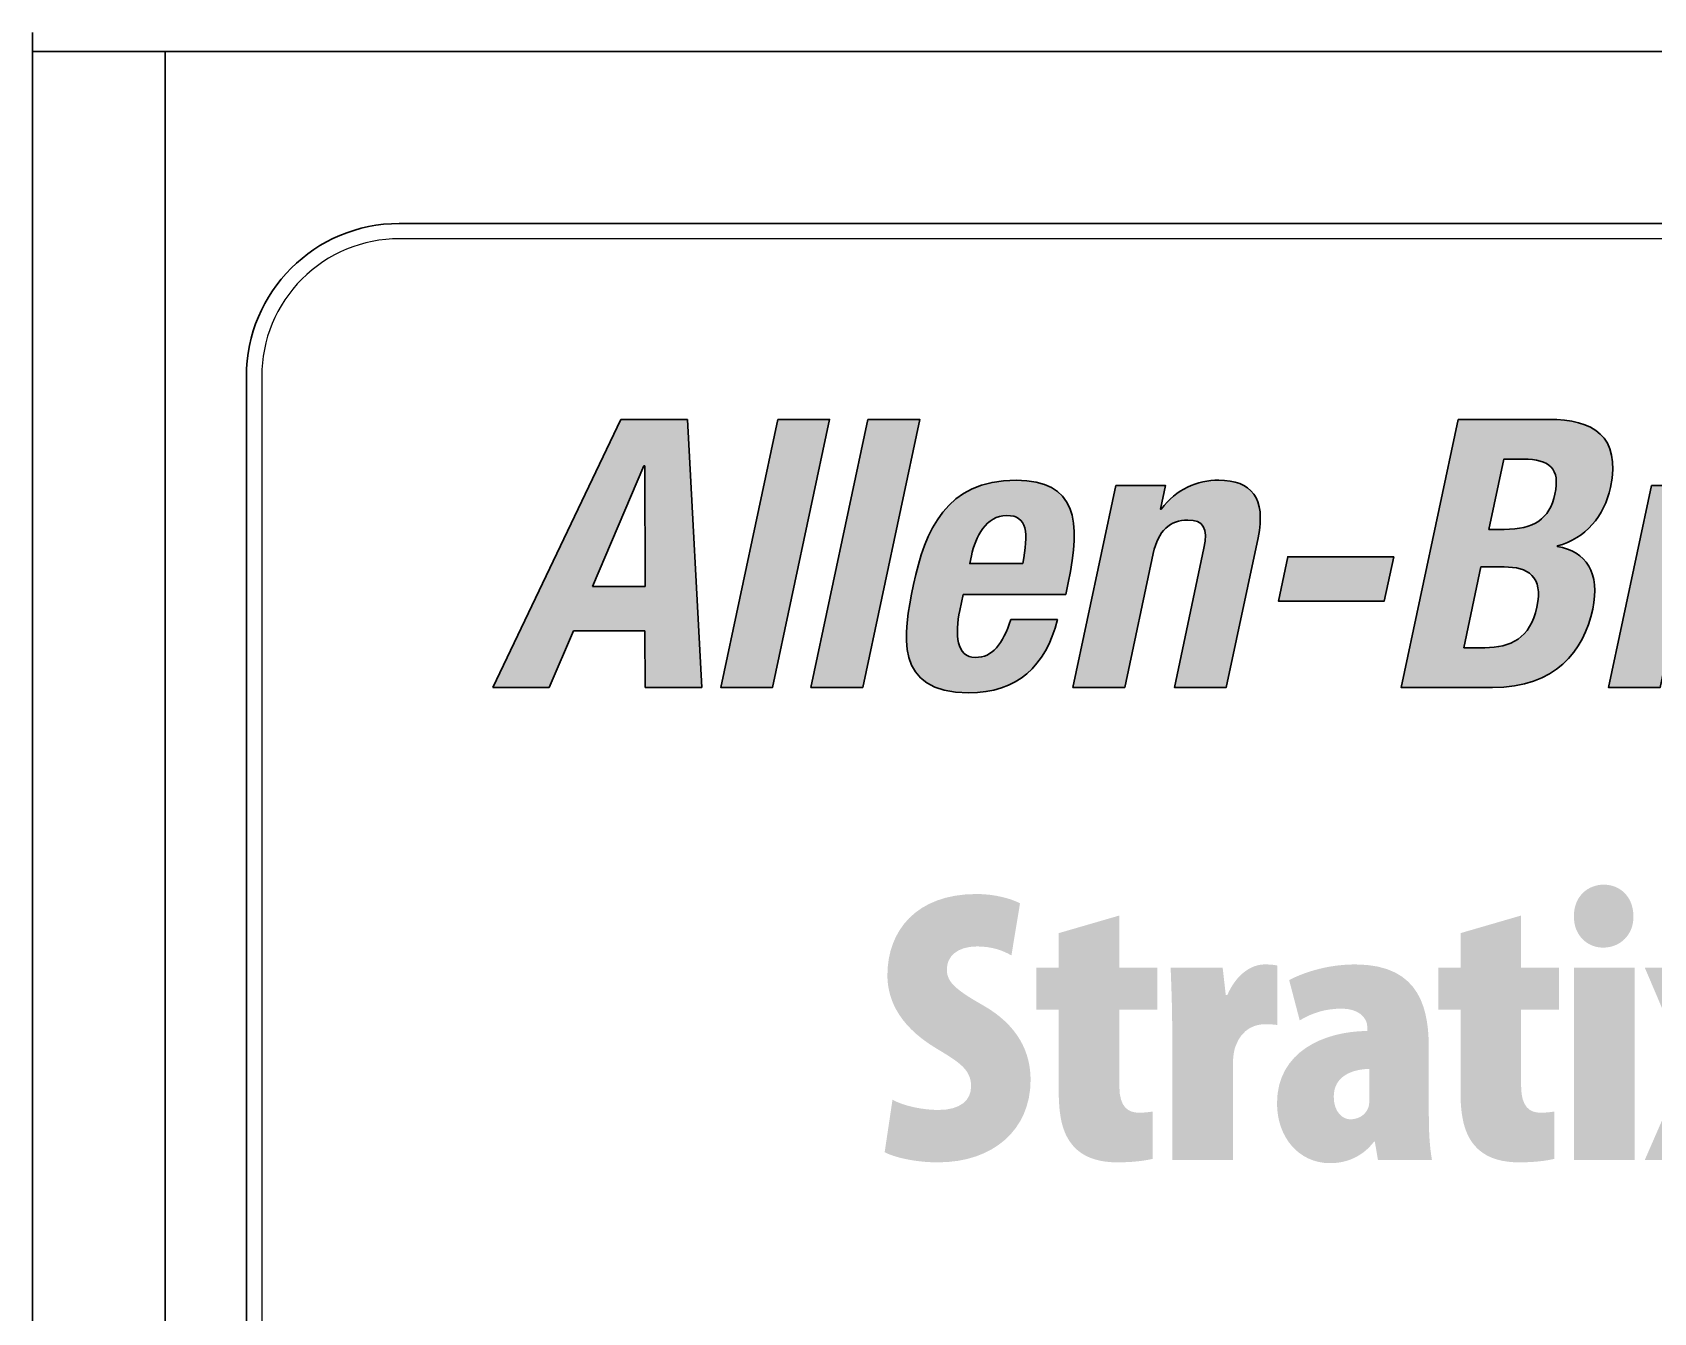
# Model space of a CAD drawing. Extents: x 1922 to 2807, y 4180 to 4531.
# Drawn here: x 2574 to 2616.43, y 4396.97 to 4430.48 of the extents above; entities that cross this region are included whole.
import ezdxf

# ---------------------------------------------------------------- set-up
doc = ezdxf.new("R2010")
doc.units = 0
doc.header["$LTSCALE"] = 0.1
doc.header["$MEASUREMENT"] = 0
doc.layers.add('LAYER_2', color=7, linetype='Continuous')
for name, color, linetype, lineweight in [('LOGO-KT', 7, 'Continuous', 30), ('尺寸标注', 4, 'Continuous', 13), ('粗实线-KT', 7, 'Continuous', 35)]:
    doc.layers.add(name, color=color, linetype=linetype, lineweight=lineweight)

msp = doc.modelspace()

# ---------------------------------------------------------------- hatches: boundary and pattern name
at = {"layer": 'LOGO-KT'}
h = msp.add_hatch(color=256, dxfattribs=at)
edge = h.paths.add_edge_path()
edge.add_spline(control_points=[(2589.401, 4420.355), (2589.401, 4420.355), (2591.149, 4420.355), (2591.149, 4420.355), (2591.149, 4420.355), (2591.149, 4420.355), (2591.516, 4413.338), (2591.516, 4413.338), (2591.516, 4413.338), (2591.516, 4413.338), (2590.044, 4413.338), (2590.044, 4413.338), (2590.044, 4413.338), (2590.044, 4413.338), (2590.034, 4414.821), (2590.034, 4414.821), (2590.034, 4414.821), (2590.034, 4414.821), (2588.166, 4414.821), (2588.166, 4414.821), (2588.166, 4414.821), (2588.166, 4414.821), (2587.527, 4413.338), (2587.527, 4413.338), (2587.527, 4413.338), (2587.527, 4413.338), (2586.051, 4413.338), (2586.051, 4413.338), (2586.051, 4413.338), (2586.051, 4413.338), (2589.401, 4420.355), (2589.401, 4420.355)], knot_values=[0, 0, 0, 0, 0.125, 0.125, 0.125, 0.1251, 0.25, 0.25, 0.25, 0.2501, 0.375, 0.375, 0.375, 0.3751, 0.5, 0.5, 0.5, 0.5001, 0.625, 0.625, 0.625, 0.6251, 0.75, 0.75, 0.75, 0.7501, 0.875, 0.875, 0.875, 0.8751, 1, 1, 1, 1], degree=3, periodic=0)
edge = h.paths.add_edge_path(flags=16)
edge.add_spline(control_points=[(2588.659, 4415.98), (2588.659, 4415.98), (2590.034, 4415.98), (2590.034, 4415.98), (2590.034, 4415.98), (2590.034, 4415.98), (2590.025, 4419.136), (2590.025, 4419.136), (2590.025, 4419.136), (2590.025, 4419.136), (2590.006, 4419.136), (2590.006, 4419.136), (2590.006, 4419.136), (2590.006, 4419.136), (2588.659, 4415.98), (2588.659, 4415.98)], knot_values=[0, 0, 0, 0, 0.25, 0.25, 0.25, 0.2501, 0.5, 0.5, 0.5, 0.5001, 0.75, 0.75, 0.75, 0.7501, 1, 1, 1, 1], degree=3, periodic=0)
h = msp.add_hatch(color=256, dxfattribs=at)
edge = h.paths.add_edge_path()
edge.add_spline(control_points=[(2593.508, 4420.355), (2593.508, 4420.355), (2594.864, 4420.355), (2594.864, 4420.355), (2594.864, 4420.355), (2594.864, 4420.355), (2593.373, 4413.338), (2593.373, 4413.338), (2593.373, 4413.338), (2593.373, 4413.338), (2592.017, 4413.338), (2592.017, 4413.338), (2592.017, 4413.338), (2592.017, 4413.338), (2593.508, 4420.355), (2593.508, 4420.355)], knot_values=[0, 0, 0, 0, 0.25, 0.25, 0.25, 0.2501, 0.5, 0.5, 0.5, 0.5001, 0.75, 0.75, 0.75, 0.7501, 1, 1, 1, 1], degree=3, periodic=0)
h = msp.add_hatch(color=256, dxfattribs=at)
edge = h.paths.add_edge_path()
edge.add_spline(control_points=[(2595.864, 4420.355), (2595.864, 4420.355), (2597.222, 4420.355), (2597.222, 4420.355), (2597.222, 4420.355), (2597.222, 4420.355), (2595.731, 4413.338), (2595.731, 4413.338), (2595.731, 4413.338), (2595.731, 4413.338), (2594.374, 4413.338), (2594.374, 4413.338), (2594.374, 4413.338), (2594.374, 4413.338), (2595.864, 4420.355), (2595.864, 4420.355)], knot_values=[0, 0, 0, 0, 0.25, 0.25, 0.25, 0.2501, 0.5, 0.5, 0.5, 0.5001, 0.75, 0.75, 0.75, 0.7501, 1, 1, 1, 1], degree=3, periodic=0)
h = msp.add_hatch(color=256, dxfattribs=at)
edge = h.paths.add_edge_path()
edge.add_spline(control_points=[(2611.313, 4420.355), (2611.313, 4420.355), (2613.682, 4420.355), (2613.682, 4420.355), (2613.682, 4420.355), (2614.842, 4420.355), (2615.586, 4419.921), (2615.299, 4418.574), (2615.299, 4418.574), (2615.139, 4417.817), (2614.652, 4417.238), (2613.911, 4417.042), (2613.911, 4417.042), (2613.911, 4417.042), (2613.907, 4417.021), (2613.907, 4417.021), (2613.907, 4417.021), (2614.662, 4416.914), (2615.038, 4416.324), (2614.838, 4415.391), (2614.838, 4415.391), (2614.605, 4414.291), (2613.862, 4413.338), (2612.211, 4413.338), (2612.211, 4413.338), (2612.211, 4413.338), (2609.822, 4413.338), (2609.822, 4413.338), (2609.822, 4413.338), (2609.822, 4413.338), (2611.313, 4420.355), (2611.313, 4420.355)], knot_values=[0, 0, 0, 0, 0.125, 0.125, 0.125, 0.1251, 0.25, 0.25, 0.25, 0.2501, 0.375, 0.375, 0.375, 0.3751, 0.5, 0.5, 0.5, 0.5001, 0.625, 0.625, 0.625, 0.6251, 0.75, 0.75, 0.75, 0.7501, 0.875, 0.875, 0.875, 0.8751, 1, 1, 1, 1], degree=3, periodic=0)
edge = h.paths.add_edge_path(flags=16)
edge.add_spline(control_points=[(2612.117, 4417.474), (2612.117, 4417.474), (2612.52, 4417.474), (2612.52, 4417.474), (2612.52, 4417.474), (2613.295, 4417.474), (2613.707, 4417.739), (2613.847, 4418.398), (2613.847, 4418.398), (2613.989, 4419.066), (2613.717, 4419.312), (2613.018, 4419.312), (2613.018, 4419.312), (2613.018, 4419.312), (2612.507, 4419.312), (2612.507, 4419.312), (2612.507, 4419.312), (2612.507, 4419.312), (2612.117, 4417.474), (2612.117, 4417.474)], knot_values=[0, 0, 0, 0, 0.2, 0.2, 0.2, 0.2001, 0.4, 0.4, 0.4, 0.4001, 0.6, 0.6, 0.6, 0.6001, 0.8, 0.8, 0.8, 0.8001, 1, 1, 1, 1], degree=3, periodic=0)
edge = h.paths.add_edge_path(flags=16)
edge.add_spline(control_points=[(2611.459, 4414.379), (2611.459, 4414.379), (2612.01, 4414.379), (2612.01, 4414.379), (2612.01, 4414.379), (2612.688, 4414.379), (2613.203, 4414.624), (2613.375, 4415.439), (2613.375, 4415.439), (2613.549, 4416.255), (2613.136, 4416.491), (2612.517, 4416.491), (2612.517, 4416.491), (2612.517, 4416.491), (2611.907, 4416.491), (2611.907, 4416.491), (2611.907, 4416.491), (2611.907, 4416.491), (2611.459, 4414.379), (2611.459, 4414.379)], knot_values=[0, 0, 0, 0, 0.2, 0.2, 0.2, 0.2001, 0.4, 0.4, 0.4, 0.4001, 0.6, 0.6, 0.6, 0.6001, 0.8, 0.8, 0.8, 0.8001, 1, 1, 1, 1], degree=3, periodic=0)
h = msp.add_hatch(color=256, dxfattribs=at)
edge = h.paths.add_edge_path()
edge.add_spline(control_points=[(2598.363, 4415.773), (2598.363, 4415.773), (2598.273, 4415.351), (2598.273, 4415.351), (2598.273, 4415.351), (2598.14, 4414.732), (2598.179, 4414.123), (2598.681, 4414.123), (2598.681, 4414.123), (2599.132, 4414.123), (2599.391, 4414.468), (2599.609, 4415.116), (2599.609, 4415.116), (2599.609, 4415.116), (2600.827, 4415.116), (2600.827, 4415.116), (2600.827, 4415.116), (2600.517, 4413.886), (2599.781, 4413.199), (2598.503, 4413.199), (2598.503, 4413.199), (2596.537, 4413.199), (2596.781, 4414.713), (2597.06, 4416.029), (2597.06, 4416.029), (2597.361, 4417.444), (2597.916, 4418.762), (2599.745, 4418.762), (2599.745, 4418.762), (2601.326, 4418.762), (2601.455, 4417.7), (2601.109, 4416.079), (2601.109, 4416.079), (2601.109, 4416.079), (2601.047, 4415.773), (2601.047, 4415.773), (2601.047, 4415.773), (2601.047, 4415.773), (2598.363, 4415.773), (2598.363, 4415.773)], knot_values=[0, 0, 0, 0, 0.1, 0.1, 0.1, 0.1001, 0.2, 0.2, 0.2, 0.2001, 0.3, 0.3, 0.3, 0.3001, 0.4, 0.4, 0.4, 0.4001, 0.5, 0.5, 0.5, 0.5001, 0.6, 0.6, 0.6, 0.6001, 0.7, 0.7, 0.7, 0.7001, 0.8, 0.8, 0.8, 0.8001, 0.9, 0.9, 0.9, 0.9001, 1, 1, 1, 1], degree=3, periodic=0)
edge = h.paths.add_edge_path(flags=16)
edge.add_spline(control_points=[(2599.919, 4416.58), (2600.062, 4417.385), (2600.058, 4417.837), (2599.498, 4417.837), (2599.498, 4417.837), (2598.959, 4417.837), (2598.682, 4417.277), (2598.577, 4416.787), (2598.577, 4416.787), (2598.577, 4416.787), (2598.532, 4416.58), (2598.532, 4416.58), (2598.532, 4416.58), (2598.532, 4416.58), (2599.919, 4416.58), (2599.919, 4416.58)], knot_values=[0, 0, 0, 0, 0.25, 0.25, 0.25, 0.2501, 0.5, 0.5, 0.5, 0.5001, 0.75, 0.75, 0.75, 0.7501, 1, 1, 1, 1], degree=3, periodic=0)
h = msp.add_hatch(color=256, dxfattribs=at)
edge = h.paths.add_edge_path()
edge.add_spline(control_points=[(2602.359, 4418.624), (2602.359, 4418.624), (2603.655, 4418.624), (2603.655, 4418.624), (2603.655, 4418.624), (2603.655, 4418.624), (2603.524, 4418.006), (2603.524, 4418.006), (2603.524, 4418.006), (2603.524, 4418.006), (2603.543, 4418.006), (2603.543, 4418.006), (2603.543, 4418.006), (2603.939, 4418.526), (2604.481, 4418.762), (2605.05, 4418.762), (2605.05, 4418.762), (2605.895, 4418.762), (2606.298, 4418.3), (2606.078, 4417.257), (2606.078, 4417.257), (2606.078, 4417.257), (2605.244, 4413.338), (2605.244, 4413.338), (2605.244, 4413.338), (2605.244, 4413.338), (2603.888, 4413.338), (2603.888, 4413.338), (2603.888, 4413.338), (2603.888, 4413.338), (2604.662, 4416.984), (2604.662, 4416.984), (2604.662, 4416.984), (2604.775, 4417.514), (2604.641, 4417.721), (2604.238, 4417.721), (2604.238, 4417.721), (2603.777, 4417.721), (2603.462, 4417.436), (2603.337, 4416.845), (2603.337, 4416.845), (2603.337, 4416.845), (2602.59, 4413.338), (2602.59, 4413.338), (2602.59, 4413.338), (2602.59, 4413.338), (2601.234, 4413.338), (2601.234, 4413.338), (2601.234, 4413.338), (2601.234, 4413.338), (2602.359, 4418.624), (2602.359, 4418.624)], knot_values=[0, 0, 0, 0, 0.076923, 0.076923, 0.076923, 0.077023, 0.153846, 0.153846, 0.153846, 0.153946, 0.230769, 0.230769, 0.230769, 0.230869, 0.307692, 0.307692, 0.307692, 0.307792, 0.384615, 0.384615, 0.384615, 0.384715, 0.461538, 0.461538, 0.461538, 0.461638, 0.538462, 0.538462, 0.538462, 0.538562, 0.615385, 0.615385, 0.615385, 0.615485, 0.692308, 0.692308, 0.692308, 0.692408, 0.769231, 0.769231, 0.769231, 0.769331, 0.846154, 0.846154, 0.846154, 0.846254, 0.923077, 0.923077, 0.923077, 0.923177, 1, 1, 1, 1], degree=3, periodic=0)
h = msp.add_hatch(color=256, dxfattribs=at)
edge = h.paths.add_edge_path()
edge.add_spline(control_points=[(2616.371, 4418.624), (2616.371, 4418.624), (2617.667, 4418.624), (2617.667, 4418.624), (2617.667, 4418.624), (2617.667, 4418.624), (2617.517, 4417.917), (2617.517, 4417.917), (2617.517, 4417.917), (2617.517, 4417.917), (2617.535, 4417.917), (2617.535, 4417.917), (2617.535, 4417.917), (2617.92, 4418.428), (2618.375, 4418.762), (2618.936, 4418.762), (2618.936, 4418.762), (2619.015, 4418.762), (2619.099, 4418.753), (2619.176, 4418.742), (2619.176, 4418.742), (2619.176, 4418.742), (2618.9, 4417.444), (2618.9, 4417.444), (2618.9, 4417.444), (2618.766, 4417.454), (2618.62, 4417.465), (2618.483, 4417.465), (2618.483, 4417.465), (2618.01, 4417.465), (2617.428, 4417.218), (2617.277, 4416.511), (2617.277, 4416.511), (2617.277, 4416.511), (2616.603, 4413.338), (2616.603, 4413.338), (2616.603, 4413.338), (2616.603, 4413.338), (2615.247, 4413.338), (2615.247, 4413.338), (2615.247, 4413.338), (2615.247, 4413.338), (2616.371, 4418.624), (2616.371, 4418.624)], knot_values=[0, 0, 0, 0, 0.090909, 0.090909, 0.090909, 0.091009, 0.181818, 0.181818, 0.181818, 0.181918, 0.272727, 0.272727, 0.272727, 0.272827, 0.363636, 0.363636, 0.363636, 0.363736, 0.454545, 0.454545, 0.454545, 0.454645, 0.545455, 0.545455, 0.545455, 0.545555, 0.636364, 0.636364, 0.636364, 0.636464, 0.727273, 0.727273, 0.727273, 0.727373, 0.818182, 0.818182, 0.818182, 0.818282, 0.909091, 0.909091, 0.909091, 0.909191, 1, 1, 1, 1], degree=3, periodic=0)
h = msp.add_hatch(color=256, dxfattribs=at)
edge = h.paths.add_edge_path()
edge.add_spline(control_points=[(2609.626, 4416.756), (2609.626, 4416.756), (2609.38, 4415.597), (2609.38, 4415.597), (2609.38, 4415.597), (2609.38, 4415.597), (2606.61, 4415.597), (2606.61, 4415.597), (2606.61, 4415.597), (2606.61, 4415.597), (2606.856, 4416.756), (2606.856, 4416.756), (2606.856, 4416.756), (2606.856, 4416.756), (2609.626, 4416.756), (2609.626, 4416.756)], knot_values=[0, 0, 0, 0, 0.25, 0.25, 0.25, 0.2501, 0.5, 0.5, 0.5, 0.5001, 0.75, 0.75, 0.75, 0.7501, 1, 1, 1, 1], degree=3, periodic=0)
at = {"layer": '尺寸标注'}
h = msp.add_hatch(color=7, dxfattribs=at)
edge = h.paths.add_edge_path()
edge.add_spline(control_points=[(2615.104, 4406.525), (2614.684, 4406.525), (2614.336, 4406.863), (2614.346, 4407.344), (2614.346, 4407.344), (2614.336, 4407.856), (2614.704, 4408.173), (2615.124, 4408.173), (2615.124, 4408.173), (2615.554, 4408.173), (2615.902, 4407.856), (2615.902, 4407.344), (2615.902, 4407.344), (2615.912, 4406.863), (2615.554, 4406.525), (2615.114, 4406.525), (2615.114, 4406.525), (2615.114, 4406.525), (2615.104, 4406.525), (2615.104, 4406.525)], knot_values=[0, 0, 0, 0, 0.2, 0.2, 0.2, 0.2001, 0.4, 0.4, 0.4, 0.4001, 0.6, 0.6, 0.6, 0.6001, 0.8, 0.8, 0.8, 0.8001, 1, 1, 1, 1], degree=3, periodic=0)
h = msp.add_hatch(color=7, dxfattribs=at)
edge = h.paths.add_edge_path()
edge.add_spline(control_points=[(2596.512, 4402.543), (2596.809, 4402.379), (2597.31, 4402.276), (2597.709, 4402.276), (2597.709, 4402.276), (2598.303, 4402.276), (2598.569, 4402.543), (2598.569, 4402.891), (2598.569, 4402.891), (2598.569, 4403.321), (2598.283, 4403.515), (2597.679, 4403.874), (2597.679, 4403.874), (2596.563, 4404.539), (2596.379, 4405.297), (2596.379, 4405.808), (2596.379, 4405.808), (2596.379, 4406.945), (2597.116, 4407.928), (2598.713, 4407.928), (2598.713, 4407.928), (2599.184, 4407.928), (2599.634, 4407.805), (2599.849, 4407.682), (2599.849, 4407.682), (2599.849, 4407.682), (2599.624, 4406.32), (2599.624, 4406.32), (2599.624, 4406.32), (2599.419, 4406.443), (2599.122, 4406.556), (2598.723, 4406.556), (2598.723, 4406.556), (2598.191, 4406.556), (2597.935, 4406.279), (2597.935, 4405.962), (2597.935, 4405.962), (2597.935, 4405.665), (2598.078, 4405.471), (2598.856, 4405.03), (2598.856, 4405.03), (2599.808, 4404.498), (2600.126, 4403.771), (2600.126, 4403.065), (2600.126, 4403.065), (2600.126, 4401.765), (2599.153, 4400.905), (2597.699, 4400.905), (2597.699, 4400.905), (2597.105, 4400.905), (2596.553, 4401.038), (2596.307, 4401.171), (2596.307, 4401.171), (2596.307, 4401.171), (2596.512, 4402.543), (2596.512, 4402.543)], knot_values=[0, 0, 0, 0, 0.071429, 0.071429, 0.071429, 0.071529, 0.142857, 0.142857, 0.142857, 0.142957, 0.214286, 0.214286, 0.214286, 0.214386, 0.285714, 0.285714, 0.285714, 0.285814, 0.357143, 0.357143, 0.357143, 0.357243, 0.428571, 0.428571, 0.428571, 0.428671, 0.5, 0.5, 0.5, 0.5001, 0.571429, 0.571429, 0.571429, 0.571529, 0.642857, 0.642857, 0.642857, 0.642957, 0.714286, 0.714286, 0.714286, 0.714386, 0.785714, 0.785714, 0.785714, 0.785814, 0.857143, 0.857143, 0.857143, 0.857243, 0.928571, 0.928571, 0.928571, 0.928671, 1, 1, 1, 1], degree=3, periodic=0)
h = msp.add_hatch(color=7, dxfattribs=at)
edge = h.paths.add_edge_path()
edge.add_spline(control_points=[(2602.449, 4407.365), (2602.449, 4407.365), (2602.449, 4406.003), (2602.449, 4406.003), (2602.449, 4406.003), (2602.449, 4406.003), (2603.443, 4406.003), (2603.443, 4406.003), (2603.443, 4406.003), (2603.443, 4406.003), (2603.443, 4404.897), (2603.443, 4404.897), (2603.443, 4404.897), (2603.443, 4404.897), (2602.449, 4404.897), (2602.449, 4404.897), (2602.449, 4404.897), (2602.449, 4404.897), (2602.449, 4402.891), (2602.449, 4402.891), (2602.449, 4402.891), (2602.449, 4402.338), (2602.695, 4402.205), (2602.951, 4402.205), (2602.951, 4402.205), (2603.084, 4402.205), (2603.187, 4402.215), (2603.32, 4402.235), (2603.32, 4402.235), (2603.32, 4402.235), (2603.32, 4400.997), (2603.32, 4400.997), (2603.32, 4400.997), (2603.115, 4400.946), (2602.787, 4400.905), (2602.398, 4400.905), (2602.398, 4400.905), (2601.979, 4400.905), (2601.61, 4400.997), (2601.344, 4401.232), (2601.344, 4401.232), (2601.037, 4401.509), (2600.863, 4401.918), (2600.863, 4402.747), (2600.863, 4402.747), (2600.863, 4402.747), (2600.863, 4404.897), (2600.863, 4404.897), (2600.863, 4404.897), (2600.863, 4404.897), (2600.279, 4404.897), (2600.279, 4404.897), (2600.279, 4404.897), (2600.279, 4404.897), (2600.279, 4406.003), (2600.279, 4406.003), (2600.279, 4406.003), (2600.279, 4406.003), (2600.863, 4406.003), (2600.863, 4406.003), (2600.863, 4406.003), (2600.863, 4406.003), (2600.863, 4406.904), (2600.863, 4406.904), (2600.863, 4406.904), (2600.863, 4406.904), (2602.449, 4407.365), (2602.449, 4407.365)], knot_values=[0, 0, 0, 0, 0.058824, 0.058824, 0.058824, 0.058924, 0.117647, 0.117647, 0.117647, 0.117747, 0.176471, 0.176471, 0.176471, 0.176571, 0.235294, 0.235294, 0.235294, 0.235394, 0.294118, 0.294118, 0.294118, 0.294218, 0.352941, 0.352941, 0.352941, 0.353041, 0.411765, 0.411765, 0.411765, 0.411865, 0.470588, 0.470588, 0.470588, 0.470688, 0.529412, 0.529412, 0.529412, 0.529512, 0.588235, 0.588235, 0.588235, 0.588335, 0.647059, 0.647059, 0.647059, 0.647159, 0.705882, 0.705882, 0.705882, 0.705982, 0.764706, 0.764706, 0.764706, 0.764806, 0.823529, 0.823529, 0.823529, 0.823629, 0.882353, 0.882353, 0.882353, 0.882453, 0.941176, 0.941176, 0.941176, 0.941276, 1, 1, 1, 1], degree=3, periodic=0)
h = msp.add_hatch(color=7, dxfattribs=at)
edge = h.paths.add_edge_path()
edge.add_spline(control_points=[(2612.964, 4407.365), (2612.964, 4407.365), (2612.964, 4406.003), (2612.964, 4406.003), (2612.964, 4406.003), (2612.964, 4406.003), (2613.957, 4406.003), (2613.957, 4406.003), (2613.957, 4406.003), (2613.957, 4406.003), (2613.957, 4404.897), (2613.957, 4404.897), (2613.957, 4404.897), (2613.957, 4404.897), (2612.964, 4404.897), (2612.964, 4404.897), (2612.964, 4404.897), (2612.964, 4404.897), (2612.964, 4402.891), (2612.964, 4402.891), (2612.964, 4402.891), (2612.964, 4402.338), (2613.21, 4402.205), (2613.466, 4402.205), (2613.466, 4402.205), (2613.599, 4402.205), (2613.701, 4402.215), (2613.834, 4402.235), (2613.834, 4402.235), (2613.834, 4402.235), (2613.834, 4400.997), (2613.834, 4400.997), (2613.834, 4400.997), (2613.629, 4400.946), (2613.302, 4400.905), (2612.913, 4400.905), (2612.913, 4400.905), (2612.493, 4400.905), (2612.124, 4400.997), (2611.858, 4401.232), (2611.858, 4401.232), (2611.551, 4401.509), (2611.377, 4401.918), (2611.377, 4402.747), (2611.377, 4402.747), (2611.377, 4402.747), (2611.377, 4404.897), (2611.377, 4404.897), (2611.377, 4404.897), (2611.377, 4404.897), (2610.793, 4404.897), (2610.793, 4404.897), (2610.793, 4404.897), (2610.793, 4404.897), (2610.793, 4406.003), (2610.793, 4406.003), (2610.793, 4406.003), (2610.793, 4406.003), (2611.377, 4406.003), (2611.377, 4406.003), (2611.377, 4406.003), (2611.377, 4406.003), (2611.377, 4406.904), (2611.377, 4406.904), (2611.377, 4406.904), (2611.377, 4406.904), (2612.964, 4407.365), (2612.964, 4407.365)], knot_values=[0, 0, 0, 0, 0.058824, 0.058824, 0.058824, 0.058924, 0.117647, 0.117647, 0.117647, 0.117747, 0.176471, 0.176471, 0.176471, 0.176571, 0.235294, 0.235294, 0.235294, 0.235394, 0.294118, 0.294118, 0.294118, 0.294218, 0.352941, 0.352941, 0.352941, 0.353041, 0.411765, 0.411765, 0.411765, 0.411865, 0.470588, 0.470588, 0.470588, 0.470688, 0.529412, 0.529412, 0.529412, 0.529512, 0.588235, 0.588235, 0.588235, 0.588335, 0.647059, 0.647059, 0.647059, 0.647159, 0.705882, 0.705882, 0.705882, 0.705982, 0.764706, 0.764706, 0.764706, 0.764806, 0.823529, 0.823529, 0.823529, 0.823629, 0.882353, 0.882353, 0.882353, 0.882453, 0.941176, 0.941176, 0.941176, 0.941276, 1, 1, 1, 1], degree=3, periodic=0)
h = msp.add_hatch(color=7, dxfattribs=at)
edge = h.paths.add_edge_path()
edge.add_spline(control_points=[(2603.832, 4404.396), (2603.832, 4404.928), (2603.811, 4405.491), (2603.791, 4406.003), (2603.791, 4406.003), (2603.791, 4406.003), (2605.152, 4406.003), (2605.152, 4406.003), (2605.152, 4406.003), (2605.152, 4406.003), (2605.234, 4405.286), (2605.234, 4405.286), (2605.234, 4405.286), (2605.234, 4405.286), (2605.275, 4405.286), (2605.275, 4405.286), (2605.275, 4405.286), (2605.521, 4405.849), (2605.92, 4406.085), (2606.248, 4406.085), (2606.248, 4406.085), (2606.412, 4406.085), (2606.493, 4406.075), (2606.586, 4406.054), (2606.586, 4406.054), (2606.586, 4406.054), (2606.586, 4404.498), (2606.586, 4404.498), (2606.586, 4404.498), (2606.483, 4404.518), (2606.381, 4404.518), (2606.237, 4404.518), (2606.237, 4404.518), (2606.053, 4404.518), (2605.664, 4404.437), (2605.49, 4403.945), (2605.49, 4403.945), (2605.449, 4403.843), (2605.419, 4403.648), (2605.419, 4403.423), (2605.419, 4403.423), (2605.419, 4403.423), (2605.419, 4400.966), (2605.419, 4400.966), (2605.419, 4400.966), (2605.419, 4400.966), (2603.832, 4400.966), (2603.832, 4400.966), (2603.832, 4400.966), (2603.832, 4400.966), (2603.832, 4404.396), (2603.832, 4404.396)], knot_values=[0, 0, 0, 0, 0.076923, 0.076923, 0.076923, 0.077023, 0.153846, 0.153846, 0.153846, 0.153946, 0.230769, 0.230769, 0.230769, 0.230869, 0.307692, 0.307692, 0.307692, 0.307792, 0.384615, 0.384615, 0.384615, 0.384715, 0.461538, 0.461538, 0.461538, 0.461638, 0.538462, 0.538462, 0.538462, 0.538562, 0.615385, 0.615385, 0.615385, 0.615485, 0.692308, 0.692308, 0.692308, 0.692408, 0.769231, 0.769231, 0.769231, 0.769331, 0.846154, 0.846154, 0.846154, 0.846254, 0.923077, 0.923077, 0.923077, 0.923177, 1, 1, 1, 1], degree=3, periodic=0)
h = msp.add_hatch(color=7, dxfattribs=at)
edge = h.paths.add_edge_path()
edge.add_spline(control_points=[(2610.548, 4402.123), (2610.548, 4401.713), (2610.568, 4401.314), (2610.63, 4400.966), (2610.63, 4400.966), (2610.63, 4400.966), (2609.217, 4400.966), (2609.217, 4400.966), (2609.217, 4400.966), (2609.217, 4400.966), (2609.135, 4401.447), (2609.135, 4401.447), (2609.135, 4401.447), (2609.135, 4401.447), (2609.114, 4401.447), (2609.114, 4401.447), (2609.114, 4401.447), (2608.817, 4401.058), (2608.408, 4400.884), (2607.957, 4400.884), (2607.957, 4400.884), (2607.159, 4400.884), (2606.575, 4401.55), (2606.575, 4402.45), (2606.575, 4402.45), (2606.575, 4403.802), (2607.804, 4404.334), (2608.94, 4404.344), (2608.94, 4404.344), (2608.94, 4404.344), (2608.94, 4404.437), (2608.94, 4404.437), (2608.94, 4404.437), (2608.94, 4404.713), (2608.684, 4404.928), (2608.275, 4404.928), (2608.275, 4404.928), (2607.835, 4404.928), (2607.497, 4404.815), (2607.169, 4404.621), (2607.169, 4404.621), (2607.169, 4404.621), (2606.893, 4405.675), (2606.893, 4405.675), (2606.893, 4405.675), (2607.2, 4405.839), (2607.835, 4406.085), (2608.623, 4406.085), (2608.623, 4406.085), (2610.374, 4406.085), (2610.548, 4404.836), (2610.548, 4403.863), (2610.548, 4403.863), (2610.548, 4403.863), (2610.548, 4402.123), (2610.548, 4402.123)], knot_values=[0, 0, 0, 0, 0.071429, 0.071429, 0.071429, 0.071529, 0.142857, 0.142857, 0.142857, 0.142957, 0.214286, 0.214286, 0.214286, 0.214386, 0.285714, 0.285714, 0.285714, 0.285814, 0.357143, 0.357143, 0.357143, 0.357243, 0.428571, 0.428571, 0.428571, 0.428671, 0.5, 0.5, 0.5, 0.5001, 0.571429, 0.571429, 0.571429, 0.571529, 0.642857, 0.642857, 0.642857, 0.642957, 0.714286, 0.714286, 0.714286, 0.714386, 0.785714, 0.785714, 0.785714, 0.785814, 0.857143, 0.857143, 0.857143, 0.857243, 0.928571, 0.928571, 0.928571, 0.928671, 1, 1, 1, 1], degree=3, periodic=0)
edge = h.paths.add_edge_path(flags=16)
edge.add_spline(control_points=[(2608.991, 4403.351), (2608.531, 4403.341), (2608.06, 4403.157), (2608.06, 4402.624), (2608.06, 4402.624), (2608.06, 4402.195), (2608.316, 4402.031), (2608.49, 4402.031), (2608.49, 4402.031), (2608.654, 4402.031), (2608.869, 4402.102), (2608.961, 4402.328), (2608.961, 4402.328), (2608.981, 4402.379), (2608.991, 4402.45), (2608.991, 4402.532), (2608.991, 4402.532), (2608.991, 4402.532), (2608.991, 4403.351), (2608.991, 4403.351)], knot_values=[0, 0, 0, 0, 0.2, 0.2, 0.2, 0.2001, 0.4, 0.4, 0.4, 0.4001, 0.6, 0.6, 0.6, 0.6001, 0.8, 0.8, 0.8, 0.8001, 1, 1, 1, 1], degree=3, periodic=0)
h = msp.add_hatch(color=7, dxfattribs=at)
edge = h.paths.add_edge_path()
edge.add_spline(control_points=[(2614.346, 4400.966), (2614.346, 4400.966), (2614.346, 4406.003), (2614.346, 4406.003), (2614.346, 4406.003), (2614.346, 4406.003), (2615.933, 4406.003), (2615.933, 4406.003), (2615.933, 4406.003), (2615.933, 4406.003), (2615.933, 4400.966), (2615.933, 4400.966), (2615.933, 4400.966), (2615.933, 4400.966), (2614.346, 4400.966), (2614.346, 4400.966)], knot_values=[0, 0, 0, 0, 0.25, 0.25, 0.25, 0.2501, 0.5, 0.5, 0.5, 0.5001, 0.75, 0.75, 0.75, 0.7501, 1, 1, 1, 1], degree=3, periodic=0)
h = msp.add_hatch(color=7, dxfattribs=at)
edge = h.paths.add_edge_path()
edge.add_spline(control_points=[(2617.919, 4406.003), (2617.919, 4406.003), (2618.155, 4405.184), (2618.155, 4405.184), (2618.155, 4405.184), (2618.247, 4404.877), (2618.318, 4404.57), (2618.369, 4404.355), (2618.369, 4404.355), (2618.369, 4404.355), (2618.39, 4404.355), (2618.39, 4404.355), (2618.39, 4404.355), (2618.441, 4404.58), (2618.503, 4404.897), (2618.585, 4405.184), (2618.585, 4405.184), (2618.585, 4405.184), (2618.82, 4406.003), (2618.82, 4406.003), (2618.82, 4406.003), (2618.82, 4406.003), (2620.397, 4406.003), (2620.397, 4406.003), (2620.397, 4406.003), (2620.397, 4406.003), (2619.281, 4403.525), (2619.281, 4403.525), (2619.281, 4403.525), (2619.281, 4403.525), (2620.427, 4400.966), (2620.427, 4400.966), (2620.427, 4400.966), (2620.427, 4400.966), (2618.707, 4400.966), (2618.707, 4400.966), (2618.707, 4400.966), (2618.707, 4400.966), (2618.421, 4401.836), (2618.421, 4401.836), (2618.421, 4401.836), (2618.339, 4402.082), (2618.267, 4402.338), (2618.216, 4402.563), (2618.216, 4402.563), (2618.216, 4402.563), (2618.195, 4402.563), (2618.195, 4402.563), (2618.195, 4402.563), (2618.144, 4402.328), (2618.073, 4402.072), (2618.011, 4401.826), (2618.011, 4401.826), (2618.011, 4401.826), (2617.776, 4400.966), (2617.776, 4400.966), (2617.776, 4400.966), (2617.776, 4400.966), (2616.199, 4400.966), (2616.199, 4400.966), (2616.199, 4400.966), (2616.199, 4400.966), (2617.284, 4403.454), (2617.284, 4403.454), (2617.284, 4403.454), (2617.284, 4403.454), (2616.199, 4406.003), (2616.199, 4406.003), (2616.199, 4406.003), (2616.199, 4406.003), (2617.919, 4406.003), (2617.919, 4406.003)], knot_values=[0, 0, 0, 0, 0.055556, 0.055556, 0.055556, 0.055656, 0.111111, 0.111111, 0.111111, 0.111211, 0.166667, 0.166667, 0.166667, 0.166767, 0.222222, 0.222222, 0.222222, 0.222322, 0.277778, 0.277778, 0.277778, 0.277878, 0.333333, 0.333333, 0.333333, 0.333433, 0.388889, 0.388889, 0.388889, 0.388989, 0.444444, 0.444444, 0.444444, 0.444544, 0.5, 0.5, 0.5, 0.5001, 0.555556, 0.555556, 0.555556, 0.555656, 0.611111, 0.611111, 0.611111, 0.611211, 0.666667, 0.666667, 0.666667, 0.666767, 0.722222, 0.722222, 0.722222, 0.722322, 0.777778, 0.777778, 0.777778, 0.777878, 0.833333, 0.833333, 0.833333, 0.833433, 0.888889, 0.888889, 0.888889, 0.888989, 0.944444, 0.944444, 0.944444, 0.944544, 1, 1, 1, 1], degree=3, periodic=0)

# ---------------------------------------------------------------- linework, layer by layer
at = {"layer": 'LAYER_2', "color": 0}
msp.add_open_spline([(2659.203, 4421.477), (2659.203, 4421.477), (2659.203, 4209.478), (2659.203, 4209.478), (2659.203, 4209.478), (2659.203, 4207.49), (2657.591, 4205.878), (2655.603, 4205.878), (2655.603, 4205.878), (2655.603, 4205.878), (2583.604, 4205.878), (2583.604, 4205.878), (2583.604, 4205.878), (2582.649, 4205.878), (2581.733, 4206.257), (2581.058, 4206.932), (2581.058, 4206.932), (2580.383, 4207.607), (2580.004, 4208.523), (2580.004, 4209.478), (2580.004, 4209.478), (2580.004, 4209.478), (2580.004, 4421.477), (2580.004, 4421.477), (2580.004, 4421.477), (2580.004, 4422.432), (2580.383, 4423.348), (2581.058, 4424.023), (2581.058, 4424.023), (2581.733, 4424.698), (2582.649, 4425.077), (2583.604, 4425.077), (2583.604, 4425.077), (2583.604, 4425.077), (2655.603, 4425.077), (2655.603, 4425.077), (2655.603, 4425.077), (2656.558, 4425.077), (2657.474, 4424.698), (2658.149, 4424.023), (2658.149, 4424.023), (2658.824, 4423.348), (2659.203, 4422.432), (2659.203, 4421.477)], degree=3, knots=[0, 0, 0, 0, 0.090909, 0.090909, 0.090909, 0.090909, 0.181818, 0.181818, 0.181818, 0.181818, 0.272727, 0.272727, 0.272727, 0.272727, 0.363636, 0.363636, 0.363636, 0.363636, 0.454545, 0.454545, 0.454545, 0.454545, 0.545455, 0.545455, 0.545455, 0.545455, 0.636364, 0.636364, 0.636364, 0.636364, 0.727273, 0.727273, 0.727273, 0.727273, 0.818182, 0.818182, 0.818182, 0.818182, 0.909091, 0.909091, 0.909091, 0.909091, 1, 1, 1, 1], dxfattribs=at)
at = {"layer": 'LOGO-KT'}
for points in [[(2586.053, 4413.333), (2586.053, 4413.333), (2589.401, 4420.35), (2589.401, 4420.35)], [(2589.401, 4420.35), (2589.401, 4420.35), (2591.151, 4420.35), (2591.151, 4420.35)], [(2591.151, 4420.35), (2591.151, 4420.35), (2591.518, 4413.333), (2591.518, 4413.333)], [(2588.167, 4414.817), (2588.167, 4414.817), (2587.527, 4413.333), (2587.527, 4413.333)], [(2590.034, 4414.817), (2590.034, 4414.817), (2588.167, 4414.817), (2588.167, 4414.817)], [(2590.043, 4413.333), (2590.043, 4413.333), (2590.034, 4414.817), (2590.034, 4414.817)], [(2587.527, 4413.333), (2587.527, 4413.333), (2586.053, 4413.333), (2586.053, 4413.333)], [(2591.518, 4413.333), (2591.518, 4413.333), (2590.043, 4413.333), (2590.043, 4413.333)]]:
    msp.add_open_spline(points, degree=3, dxfattribs=at)
for points, knots in [([(2593.509, 4420.35), (2593.509, 4420.35), (2594.865, 4420.35), (2594.865, 4420.35), (2594.865, 4420.35), (2594.865, 4420.35), (2593.374, 4413.333), (2593.374, 4413.333), (2593.374, 4413.333), (2593.374, 4413.333), (2592.018, 4413.333), (2592.018, 4413.333), (2592.018, 4413.333), (2592.018, 4413.333), (2593.509, 4420.35), (2593.509, 4420.35)], [0, 0, 0, 0, 0.25, 0.25, 0.25, 0.25, 0.5, 0.5, 0.5, 0.5, 0.75, 0.75, 0.75, 0.75, 1, 1, 1, 1]), ([(2595.867, 4420.35), (2595.867, 4420.35), (2597.224, 4420.35), (2597.224, 4420.35), (2597.224, 4420.35), (2597.224, 4420.35), (2595.733, 4413.333), (2595.733, 4413.333), (2595.733, 4413.333), (2595.733, 4413.333), (2594.376, 4413.333), (2594.376, 4413.333), (2594.376, 4413.333), (2594.376, 4413.333), (2595.867, 4420.35), (2595.867, 4420.35)], [0, 0, 0, 0, 0.25, 0.25, 0.25, 0.25, 0.5, 0.5, 0.5, 0.5, 0.75, 0.75, 0.75, 0.75, 1, 1, 1, 1]), ([(2611.314, 4420.35), (2611.314, 4420.35), (2613.683, 4420.35), (2613.683, 4420.35), (2613.683, 4420.35), (2614.843, 4420.35), (2615.586, 4419.918), (2615.3, 4418.571), (2615.3, 4418.571), (2615.14, 4417.815), (2614.653, 4417.235), (2613.913, 4417.038), (2613.913, 4417.038), (2613.913, 4417.038), (2613.909, 4417.019), (2613.909, 4417.019), (2613.909, 4417.019), (2614.663, 4416.91), (2615.038, 4416.321), (2614.84, 4415.387), (2614.84, 4415.387), (2614.606, 4414.286), (2613.863, 4413.333), (2612.212, 4413.333), (2612.212, 4413.333), (2612.212, 4413.333), (2609.824, 4413.333), (2609.824, 4413.333), (2609.824, 4413.333), (2609.824, 4413.333), (2611.314, 4420.35), (2611.314, 4420.35)], [0, 0, 0, 0, 0.125, 0.125, 0.125, 0.125, 0.25, 0.25, 0.25, 0.25, 0.375, 0.375, 0.375, 0.375, 0.5, 0.5, 0.5, 0.5, 0.625, 0.625, 0.625, 0.625, 0.75, 0.75, 0.75, 0.75, 0.875, 0.875, 0.875, 0.875, 1, 1, 1, 1]), ([(2588.659, 4415.977), (2588.659, 4415.977), (2590.035, 4415.977), (2590.035, 4415.977), (2590.035, 4415.977), (2590.035, 4415.977), (2590.027, 4419.132), (2590.027, 4419.132), (2590.027, 4419.132), (2590.027, 4419.132), (2590.008, 4419.132), (2590.008, 4419.132), (2590.008, 4419.132), (2590.008, 4419.132), (2588.659, 4415.977), (2588.659, 4415.977)], [0, 0, 0, 0, 0.25, 0.25, 0.25, 0.25, 0.5, 0.5, 0.5, 0.5, 0.75, 0.75, 0.75, 0.75, 1, 1, 1, 1]), ([(2612.118, 4417.471), (2612.118, 4417.471), (2612.521, 4417.471), (2612.521, 4417.471), (2612.521, 4417.471), (2613.297, 4417.471), (2613.707, 4417.736), (2613.847, 4418.394), (2613.847, 4418.394), (2613.99, 4419.063), (2613.717, 4419.308), (2613.019, 4419.308), (2613.019, 4419.308), (2613.019, 4419.308), (2612.508, 4419.308), (2612.508, 4419.308), (2612.508, 4419.308), (2612.508, 4419.308), (2612.118, 4417.471), (2612.118, 4417.471)], [0, 0, 0, 0, 0.2, 0.2, 0.2, 0.2, 0.4, 0.4, 0.4, 0.4, 0.6, 0.6, 0.6, 0.6, 0.8, 0.8, 0.8, 0.8, 1, 1, 1, 1]), ([(2598.364, 4415.77), (2598.364, 4415.77), (2598.274, 4415.348), (2598.274, 4415.348), (2598.274, 4415.348), (2598.142, 4414.729), (2598.18, 4414.119), (2598.681, 4414.119), (2598.681, 4414.119), (2599.133, 4414.119), (2599.393, 4414.463), (2599.61, 4415.112), (2599.61, 4415.112), (2599.61, 4415.112), (2600.828, 4415.112), (2600.828, 4415.112), (2600.828, 4415.112), (2600.518, 4413.883), (2599.782, 4413.195), (2598.504, 4413.195), (2598.504, 4413.195), (2596.539, 4413.195), (2596.782, 4414.709), (2597.062, 4416.026), (2597.062, 4416.026), (2597.362, 4417.441), (2597.917, 4418.758), (2599.745, 4418.758), (2599.745, 4418.758), (2601.328, 4418.758), (2601.456, 4417.696), (2601.111, 4416.075), (2601.111, 4416.075), (2601.111, 4416.075), (2601.047, 4415.77), (2601.047, 4415.77), (2601.047, 4415.77), (2601.047, 4415.77), (2598.364, 4415.77), (2598.364, 4415.77)], [0, 0, 0, 0, 0.1, 0.1, 0.1, 0.1, 0.2, 0.2, 0.2, 0.2, 0.3, 0.3, 0.3, 0.3, 0.4, 0.4, 0.4, 0.4, 0.5, 0.5, 0.5, 0.5, 0.6, 0.6, 0.6, 0.6, 0.7, 0.7, 0.7, 0.7, 0.8, 0.8, 0.8, 0.8, 0.9, 0.9, 0.9, 0.9, 1, 1, 1, 1]), ([(2602.359, 4418.62), (2602.359, 4418.62), (2603.656, 4418.62), (2603.656, 4418.62), (2603.656, 4418.62), (2603.656, 4418.62), (2603.525, 4418.001), (2603.525, 4418.001), (2603.525, 4418.001), (2603.525, 4418.001), (2603.544, 4418.001), (2603.544, 4418.001), (2603.544, 4418.001), (2603.94, 4418.522), (2604.481, 4418.758), (2605.051, 4418.758), (2605.051, 4418.758), (2605.897, 4418.758), (2606.3, 4418.296), (2606.078, 4417.254), (2606.078, 4417.254), (2606.078, 4417.254), (2605.245, 4413.333), (2605.245, 4413.333), (2605.245, 4413.333), (2605.245, 4413.333), (2603.889, 4413.333), (2603.889, 4413.333), (2603.889, 4413.333), (2603.889, 4413.333), (2604.664, 4416.979), (2604.664, 4416.979), (2604.664, 4416.979), (2604.776, 4417.51), (2604.643, 4417.716), (2604.24, 4417.716), (2604.24, 4417.716), (2603.778, 4417.716), (2603.462, 4417.431), (2603.337, 4416.842), (2603.337, 4416.842), (2603.337, 4416.842), (2602.592, 4413.333), (2602.592, 4413.333), (2602.592, 4413.333), (2602.592, 4413.333), (2601.235, 4413.333), (2601.235, 4413.333), (2601.235, 4413.333), (2601.235, 4413.333), (2602.359, 4418.62), (2602.359, 4418.62)], [0, 0, 0, 0, 0.076923, 0.076923, 0.076923, 0.076923, 0.153846, 0.153846, 0.153846, 0.153846, 0.230769, 0.230769, 0.230769, 0.230769, 0.307692, 0.307692, 0.307692, 0.307692, 0.384615, 0.384615, 0.384615, 0.384615, 0.461538, 0.461538, 0.461538, 0.461538, 0.538462, 0.538462, 0.538462, 0.538462, 0.615385, 0.615385, 0.615385, 0.615385, 0.692308, 0.692308, 0.692308, 0.692308, 0.769231, 0.769231, 0.769231, 0.769231, 0.846154, 0.846154, 0.846154, 0.846154, 0.923077, 0.923077, 0.923077, 0.923077, 1, 1, 1, 1]), ([(2616.371, 4418.62), (2616.371, 4418.62), (2617.668, 4418.62), (2617.668, 4418.62), (2617.668, 4418.62), (2617.668, 4418.62), (2617.518, 4417.913), (2617.518, 4417.913), (2617.518, 4417.913), (2617.518, 4417.913), (2617.538, 4417.913), (2617.538, 4417.913), (2617.538, 4417.913), (2617.922, 4418.424), (2618.376, 4418.758), (2618.936, 4418.758), (2618.936, 4418.758), (2619.015, 4418.758), (2619.101, 4418.748), (2619.178, 4418.738), (2619.178, 4418.738), (2619.178, 4418.738), (2618.902, 4417.441), (2618.902, 4417.441), (2618.902, 4417.441), (2618.767, 4417.451), (2618.621, 4417.461), (2618.484, 4417.461), (2618.484, 4417.461), (2618.012, 4417.461), (2617.429, 4417.215), (2617.278, 4416.507), (2617.278, 4416.507), (2617.278, 4416.507), (2616.604, 4413.333), (2616.604, 4413.333), (2616.604, 4413.333), (2616.604, 4413.333), (2615.248, 4413.333), (2615.248, 4413.333), (2615.248, 4413.333), (2615.248, 4413.333), (2616.371, 4418.62), (2616.371, 4418.62)], [0, 0, 0, 0, 0.090909, 0.090909, 0.090909, 0.090909, 0.181818, 0.181818, 0.181818, 0.181818, 0.272727, 0.272727, 0.272727, 0.272727, 0.363636, 0.363636, 0.363636, 0.363636, 0.454545, 0.454545, 0.454545, 0.454545, 0.545455, 0.545455, 0.545455, 0.545455, 0.636364, 0.636364, 0.636364, 0.636364, 0.727273, 0.727273, 0.727273, 0.727273, 0.818182, 0.818182, 0.818182, 0.818182, 0.909091, 0.909091, 0.909091, 0.909091, 1, 1, 1, 1]), ([(2599.92, 4416.576), (2600.062, 4417.382), (2600.06, 4417.834), (2599.5, 4417.834), (2599.5, 4417.834), (2598.959, 4417.834), (2598.683, 4417.274), (2598.579, 4416.783), (2598.579, 4416.783), (2598.579, 4416.783), (2598.535, 4416.576), (2598.535, 4416.576), (2598.535, 4416.576), (2598.535, 4416.576), (2599.92, 4416.576), (2599.92, 4416.576)], [0, 0, 0, 0, 0.25, 0.25, 0.25, 0.25, 0.5, 0.5, 0.5, 0.5, 0.75, 0.75, 0.75, 0.75, 1, 1, 1, 1]), ([(2609.628, 4416.753), (2609.628, 4416.753), (2609.381, 4415.593), (2609.381, 4415.593), (2609.381, 4415.593), (2609.381, 4415.593), (2606.61, 4415.593), (2606.61, 4415.593), (2606.61, 4415.593), (2606.61, 4415.593), (2606.856, 4416.753), (2606.856, 4416.753), (2606.856, 4416.753), (2606.856, 4416.753), (2609.628, 4416.753), (2609.628, 4416.753)], [0, 0, 0, 0, 0.25, 0.25, 0.25, 0.25, 0.5, 0.5, 0.5, 0.5, 0.75, 0.75, 0.75, 0.75, 1, 1, 1, 1]), ([(2611.46, 4414.375), (2611.46, 4414.375), (2612.011, 4414.375), (2612.011, 4414.375), (2612.011, 4414.375), (2612.689, 4414.375), (2613.203, 4414.62), (2613.376, 4415.436), (2613.376, 4415.436), (2613.55, 4416.252), (2613.138, 4416.488), (2612.518, 4416.488), (2612.518, 4416.488), (2612.518, 4416.488), (2611.909, 4416.488), (2611.909, 4416.488), (2611.909, 4416.488), (2611.909, 4416.488), (2611.46, 4414.375), (2611.46, 4414.375)], [0, 0, 0, 0, 0.2, 0.2, 0.2, 0.2, 0.4, 0.4, 0.4, 0.4, 0.6, 0.6, 0.6, 0.6, 0.8, 0.8, 0.8, 0.8, 1, 1, 1, 1])]:
    msp.add_open_spline(points, degree=3, knots=knots, dxfattribs=at)
at = {"layer": '粗实线-KT', "color": 0, "linetype": 'Continuous', "lineweight": 30}
for p, q in [((2574.003, 4200.977), (2574.003, 4430.477)), ((2574.003, 4429.977), (2577.477, 4429.977)), ((2663.403, 4429.977), (2577.077, 4429.977)), ((2577.477, 4200.977), (2577.477, 4429.977)), ((2655.603, 4425.477), (2583.603, 4425.477)), ((2579.603, 4421.477), (2579.603, 4209.477))]:
    msp.add_line(p, q, dxfattribs=at)
msp.add_arc((2583.603, 4421.477), 4, 90, 180, dxfattribs=at)

doc.saveas('drawing.dxf')
